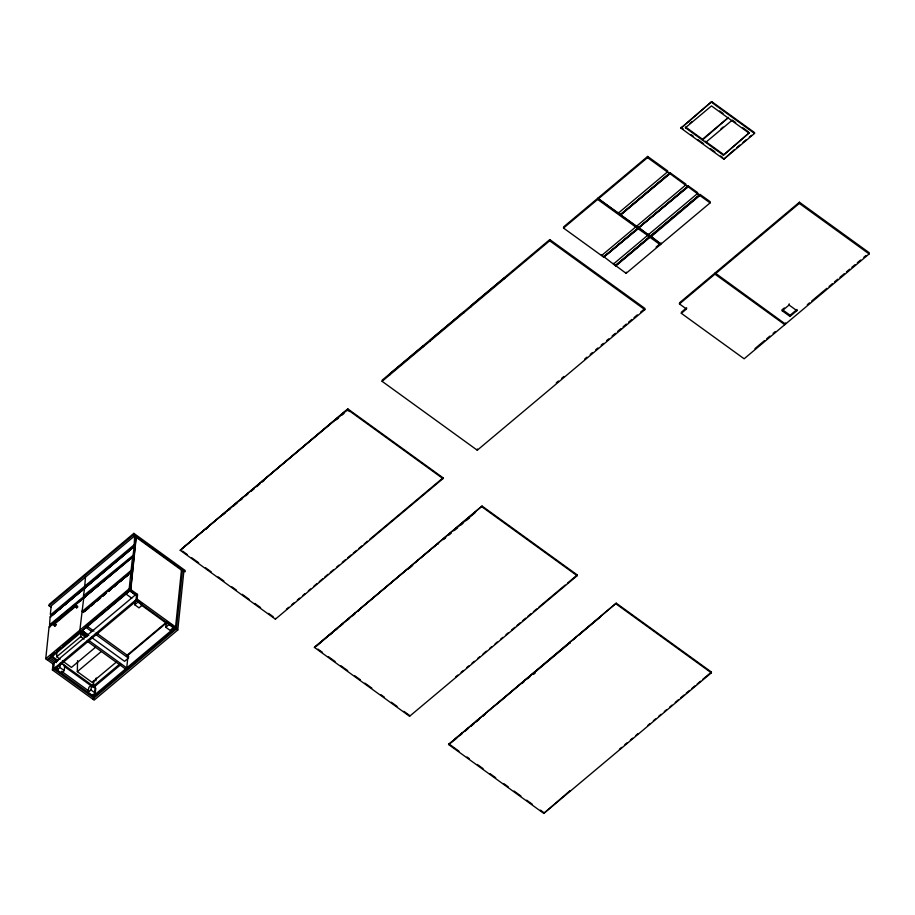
<?xml version="1.0" encoding="UTF-8"?>
<svg xmlns="http://www.w3.org/2000/svg" width="915" height="915" viewBox="0 0 915 915"><rect width="100%" height="100%" fill="white"/><g stroke="black" fill="none" stroke-linecap="round" stroke-linejoin="round"><path stroke-width="1.37" d="M60.116 659.212L56.719 656.741L56.822 652.601M116.72 661.762L92.06 682.327L77.317 671.644L77.581 660.607M56.719 656.741L80.692 636.646L80.932 633.855M51.309 607.366L49.033 605.707L49.17 604.392L133.853 533.365L185.185 570.525L185.047 571.841L133.716 534.68L133.853 533.365M183.881 570.994L177.785 629.977L94.131 700.135L52.395 669.929L53.001 663.993L45.75 658.743L49.113 626.455L49.822 627.415M81.424 631.018L80.017 630L129.198 588.757L130.937 571.886C131.989 574.265 133.155 569.839 131.154 569.782L132.641 556.457L50.668 625.757L49.616 624.762L84.352 596.1L84.569 596.957L70.707 608.589M85.347 577.262L51.217 605.89L50.325 614.457L51.698 615.806M52.51 623.47L52.418 624.316L54.911 626.123L55.895 624.522L54.42 623.447M54.911 626.123L55.895 624.522M60.436 662.62L64.736 665.731L64.233 670.604L60.996 673.314L56.707 670.203L57.496 668.339M56.707 670.203L59.932 667.504L60.31 663.844M60.996 673.314L61.133 671.999M55.804 625.38L54.328 624.305L75.202 606.794L75.293 605.936L70.078 610.316M75.202 606.794L76.688 607.869L76.78 607.011M77.581 607.114L77.672 606.268L75.167 604.46L75.087 605.307L77.581 607.114L76.688 607.869M80.726 600.972L80.829 599.988M81.755 591.021L81.858 590.038M45.75 658.743L79.88 630.115L83.723 597.952M83.437 595.779L84.638 588.311M85.598 587.007L85.072 585.966M81.984 611.071L83.356 612.364M84.935 597.015L133.75 554.845L83.574 595.665M85.736 586.892L84.603 585.76M84.958 610.774L85.038 609.985M85.427 611.117L85.507 610.328M87.943 634.804L82.213 630.664L86.067 627.438L86.159 626.443L86.868 626.958L86.959 626.1L93.902 631.121M90.608 583.473L90.711 582.489M87.76 692.678L88.915 687.257L91.489 685.095L95.778 688.206L95.274 693.078L92.049 695.789L87.76 692.678L90.985 689.967L91.489 685.095M94.302 686.845L92.953 686.513L93.536 680.874M92.049 695.789L92.186 694.462M93.948 680.531L93.364 686.159L61.442 663.066M94.256 695.274L93.959 698.088L53.63 668.888L54.237 662.963L48.392 658.72M94.394 695.045L95.423 685.095M95.869 680.829L96.166 677.992M130.49 572.584L130.571 571.795M128.237 590.793L128.798 590.278L124.429 593.938M129.198 588.757L130.605 589.775L136.06 536.922L134.654 535.904C133.979 548.028 134.516 544.265 133.155 554.627M133.945 548.268L134.242 545.443M133.91 555.268L133.67 557.452L132.915 556.903M47.157 659.761L130.811 589.603L136.289 536.545M128.066 655.117L126.75 667.916L88.286 640.077M91.374 637.286L124.577 661.316L128.42 658.091L128.615 656.249L96.212 632.803M137.444 601.292L138.096 600.743L142.385 603.854L142.248 605.17L139.023 607.88L134.734 604.769L135.111 601.109M52.395 669.929L136.049 599.771L136.655 593.835L53.001 663.993M54.568 669.563L136.976 600.446L137.593 594.51L130.811 589.603M134.734 604.769L137.959 602.059L138.096 600.743M168.486 623.767L169.138 623.218L173.438 626.329L173.301 627.644L170.064 630.355L165.775 627.244L166.278 622.372M165.775 627.244L169.012 624.533L169.138 623.218M180.209 550.281L347.872 408.936L443.054 477.824L442.974 478.614L275.392 619.169L180.209 550.281L347.872 408.936M181.456 570.091L175.577 626.958L93.158 696.086M92.724 699.117L176.378 628.96L182.474 569.976M275.392 619.169L275.472 618.368M314.394 647.397L482.056 506.052L577.239 574.94L577.159 575.729L409.577 716.285L314.394 647.397L482.056 506.052M315.95 646.596L355.054 613.073M347.277 410.652L347.357 409.863L349.667 411.533M382.093 381.326L382.218 380.137L549.789 239.581L644.972 308.469L644.846 309.659L477.264 450.214L382.093 381.326L549.675 240.771L549.789 239.581M361.562 607.617L358.234 611.129M389.653 375.116L389.779 373.926L423.634 345.527L423.519 346.716M430.176 341.123L430.302 339.945L464.157 311.546L464.031 312.736M408.387 569.061L408.467 568.272M409.577 716.285L409.657 715.496L403.927 711.344M438.125 544.116L438.582 543.373M470.699 307.143L470.825 305.953L504.68 277.554L504.554 278.743M477.264 450.214L477.39 449.025M448.579 744.513L616.241 603.168L711.424 672.056L711.332 672.845L543.762 813.401L448.579 744.513L616.241 603.168M450.169 743.312L462.144 732.915M495.701 705.122L493.574 706.552M497.222 703.864L532.221 674.149M638.43 227.663L638.681 228.739L637.938 228.373L603.625 257.092L563.526 228.064L563.651 226.874L597.781 198.246L635.936 225.868L635.639 226.668L637.766 228.464L597.667 199.436L597.781 198.246M532.953 674.241L533.045 673.451L534.051 674.183M533.651 673.669L534.143 672.525L535.149 673.268M534.509 672.582L569.473 643.256M669.62 173.404L687.623 186.637L685.507 184.841L685.793 184.041L669.94 172.649L670.363 173.758L669.62 173.404L620.267 214.728L598.353 198.864L598.467 197.674L647.648 156.431L667.618 170.888L667.321 171.688L669.448 173.484L647.523 157.62L647.648 156.431M543.762 813.401L570.125 790.56M636.234 225.536L650.233 236.413L699.575 195.078L700.375 195.398L699.929 194.323L710.212 201.712L710.086 202.901L660.916 244.145L650.027 236.15L650.462 237.26L649.719 236.905L615.406 265.613L601.361 254.793M569.885 642.913L570.331 642.17L570.251 642.971M687.794 186.557L699.403 195.169L697.287 193.374L697.573 192.573L688.114 185.814L688.549 186.923L687.794 186.557L638.453 227.881L620.427 214.842L669.471 173.29M615.406 265.613L649.558 236.791L647.42 235.189L647.843 234.537M648.266 234.08L660.356 243.539L660.23 244.717L626.1 273.345L615.589 265.533L616.378 265.842M626.1 273.345L626.215 272.167M603.786 257.207L637.938 228.373M649.558 236.791L637.915 228.578M615.566 265.727L649.719 236.905M660.916 244.145L661.042 242.955M680.932 128.134L711.71 101.599L754.612 132.652L754.532 133.441L723.834 159.199L680.932 128.134L711.71 101.599M723.365 155.207L749.476 132.584L723.365 155.207L685.449 127.757L685.529 126.968L702.766 139.446M784.91 323.498L784.784 324.676L744.135 358.783L681.332 313.33L686.479 309.007L679.456 303.929L679.582 302.739L715.084 272.956L785.47 324.104L869.124 253.947L869.25 252.757L799.424 202.226L715.77 272.384L715.656 273.574L799.31 203.405L799.424 202.226M681.332 313.33L681.446 312.141L686.605 307.817L686.479 309.007M650.382 236.528L699.575 195.078M705.774 141.619L705.694 142.42L731.726 120.586M723.834 159.199L734.505 149.522M679.456 303.929L714.97 274.145L715.084 272.956M790 316.43L790.125 315.252L796.999 309.487L796.874 310.677L790 316.43L782.199 310.791L782.325 309.602L784.292 307.955M785.47 324.104L785.596 322.915M782.199 310.791L789.073 305.027L789.199 303.837M134.162 544.757L50.714 614.743M83.231 597.85L83.7 598.49M131.531 570.102L82.51 611.151M651.194 236.63L699.964 195.364M83.757 596.134L84.603 596.534M618.06 212.383L618.346 213.115L667.515 171.871M49.033 605.707L133.716 534.68M134.654 535.904L85.484 577.148L84.74 586.183M54.9 612.158L55.724 611.46M70.375 599.176L72.525 597.369M88.069 584.33L88.744 583.77M127.768 551.036L129.941 549.217M51.492 615.303L85.633 586.675M85.77 586.561L134.94 545.317M132.961 547.65L135.145 545.82L51.686 615.932M59.166 609.539L61.294 607.754M64.496 605.067L67.699 602.379M69.826 600.595L74.092 597.015M76.231 595.23L85.827 587.178M87.062 586.149L130.776 549.48M52.635 615.063L55.838 612.375M59.029 609.687L62.231 607.011M64.37 605.215L134.894 545.775M55.369 620.85L55.163 621.754M59.669 617.248L61.82 615.44M82.636 597.987L83.745 597.049M87.714 593.721L89.876 591.902M50.474 625.254L84.603 596.626M50.439 625.586L68.568 610.374M84.706 596.843L134.116 555.771M57.885 619.455L50.657 625.883M60.024 617.671L62.151 615.875M65.354 613.187L68.556 610.511M70.684 608.715L84.557 597.095M84.695 596.969L134.105 555.897M58.594 619.947L61.717 617.316M83.151 611.872L132.332 570.628M100.604 597.529L83.334 612.501M102.777 595.837L106.071 592.954M108.233 591.25L132.515 571.257M88.812 607.789L85.438 610.66L88.801 607.915M90.894 606.085L94.279 603.202M96.361 601.498L100.73 597.827M106.197 593.252L102.915 595.997L105.191 594.167M108.382 591.41L111.664 588.665M113.849 586.835L117.12 584.079M119.305 582.249L122.69 579.367M124.772 577.662L128.157 574.792M92.083 605.17L94.268 603.328M97.55 600.583L99.735 598.753M108.473 591.422L110.658 589.58M113.94 586.835L116.125 585.005M120.494 581.334L122.679 579.504M125.961 576.759L128.146 574.917M85.278 626.821L105.877 609.539M108.05 607.72L111.298 604.998M113.471 603.179L123.228 595.002M54.58 653.104L50.565 656.478L57.348 661.385M56.719 651.32L60.973 647.751M63.101 645.967L79.891 631.876L86.673 636.783M128.546 591.021L126.041 594.029L131.771 598.17M112.328 604.815L126.419 593M86.216 627.496L129.884 590.793L135.614 594.944M563.526 228.064L597.667 199.436M598.353 198.864L647.523 157.62M181.845 548.691L243.653 496.845M245.826 495.026L247.999 493.208M251.248 490.474L253.421 488.656M256.669 485.934L259.917 483.2M262.09 481.382L264.263 479.563M264.95 478.991L347.357 409.863M205.623 529.465L207.785 527.646M222.974 514.916L225.136 513.098M228.395 510.364L230.557 508.546M233.817 505.823L237.065 503.09M240.325 500.368L242.486 498.549M245.746 495.816L247.908 493.997M251.167 491.264L254.416 488.541M256.589 486.723L259.837 483.989M262.01 482.171L264.183 480.352M336.434 419.745L338.607 417.926M341.855 415.204L344.029 413.386M689.864 123.331L692.037 121.512M685.449 127.757L711.481 105.934L749.396 133.373M141.734 604.403L142.385 603.854M95.434 647.317L71.462 667.412L62.392 660.847M720.951 128.889L723.125 127.071M620.427 214.842L669.597 173.598M670.009 173.678L621.171 214.567M77.317 671.644L101.279 651.549M601.693 255.479L635.833 226.851M636.52 226.28L685.69 185.036M127.036 655.266L166.061 622.532M126.956 656.055L167.068 622.417M603.648 256.886L637.778 228.258M638.464 227.686L687.645 186.443M638.601 227.995L688.252 186.18M603.808 257.001L638.327 228.659M638.624 227.801L688.194 186.843M92.953 686.513L120.403 663.489M736.621 147.75L739.8 145.085M742.969 142.42L746.148 139.755M749.328 137.09L751.444 135.317M120.917 664.519L93.479 687.531L64.119 666.28M172.786 626.867L173.438 626.329M613.542 263.348L613.473 264L647.614 235.372M648.3 234.8L697.47 193.557M650.245 236.207L699.426 194.964M615.978 265.808L650.107 237.179M656.089 247.119L659.28 244.431M286.429 609.184L288.614 607.354M291.896 604.598L294.092 602.756M297.375 600L299.571 598.158M302.854 595.413L305.05 593.572M308.332 590.815L310.517 588.974M313.811 586.218L317.093 583.461M319.289 581.631L322.572 578.875M324.756 577.033L328.05 574.277M330.235 572.447L333.518 569.69M336.812 566.934L338.996 565.093M342.29 562.336L345.573 559.58M347.757 557.75L351.051 554.993M353.236 553.152L356.518 550.395M358.714 548.554L361.997 545.798M364.193 543.968L367.475 541.211M369.671 539.37L443.054 477.824M556.251 382.882L558.447 381.04M561.73 378.284L563.915 376.454M584.731 359L586.915 357.159M590.209 354.402L592.394 352.561M595.676 349.816L597.872 347.975M601.155 345.218L603.351 343.377M606.634 340.62L608.83 338.79M612.112 336.034L615.395 333.277M617.591 331.436L620.873 328.679M623.069 326.849L626.352 324.093M628.536 322.252L631.83 319.495M634.015 317.654L637.298 314.897M640.592 312.152L643.874 309.396M358.314 610.339L360.476 608.521M362.249 607.034L407.781 568.844M409.543 567.369L411.704 565.562M414.93 562.851L418.155 560.152M420.305 558.344L429.993 550.224M432.143 548.417L436.444 544.802M443.409 538.969L445.605 537.128M448.888 534.371L451.072 532.541M453.268 530.7L475.526 512.389M330.041 634.77L332.214 632.951M335.462 630.229L337.635 628.411M340.883 625.677L343.056 623.858M347.391 620.221L349.553 618.403M352.813 615.681L354.974 613.862M409.463 568.158L412.688 565.447M443.523 539.598L445.685 537.78M448.922 535.069L451.084 533.262M454.32 530.54L457.557 527.829M460.794 525.107L462.956 523.3M466.193 520.589L469.429 517.867M754.955 348.615L764.585 340.54M766.724 338.744L769.927 336.057M773.141 333.369L775.28 331.573M807.327 304.695L809.5 302.876M811.674 301.046L826.886 288.294M829.059 286.475L832.318 283.742M834.48 281.911L837.74 279.178M839.913 277.359L844.259 273.711M846.432 271.892L849.692 269.159M851.865 267.34L855.125 264.607M857.298 262.777L860.558 260.043M863.817 257.309L865.99 255.491M455.659 676.906L457.855 675.076M461.137 672.319L463.322 670.478M466.616 667.721L468.8 665.88M472.083 663.135L474.279 661.293M477.561 658.537L479.757 656.696M483.04 653.939L486.322 651.183M489.616 648.426L491.801 646.596M495.084 643.84L497.28 641.998M500.562 639.242L502.758 637.412M506.041 634.655L508.237 632.814M511.519 630.058L514.802 627.301M516.998 625.471L520.28 622.715M522.476 620.873L525.759 618.117M527.944 616.275L531.238 613.519M533.422 611.689L536.705 608.933M538.901 607.091L565.184 585.051M567.38 583.21L577.239 574.94M465.392 730.193L467.554 728.374M470.813 725.641L472.975 723.822M476.235 721.1L479.483 718.367M482.743 715.644L484.904 713.826M488.153 711.092L491.412 708.37M573.167 639.791L576.404 637.092M578.554 635.285L600.068 617.236M454.469 740.075L456.642 738.256M459.89 735.523L462.064 733.704M465.312 730.982L468.56 728.249M470.733 726.43L473.981 723.708M476.155 721.889L479.403 719.156M482.651 716.434L484.824 714.615M522.191 683.276L524.341 681.469M527.578 678.758L529.728 676.951M619.421 749.225L621.605 747.383M624.888 744.627L627.084 742.797M630.366 740.041L632.562 738.199M635.845 735.443L638.03 733.601M647.889 725.343L650.085 723.502M653.367 720.745L655.563 718.904M658.846 716.148L661.042 714.318M664.324 711.561L666.509 709.72M669.803 706.963L671.987 705.133M675.27 702.377L678.564 699.62M680.749 697.779L684.043 695.023M686.227 693.193L689.51 690.436M691.706 688.595L694.988 685.838M697.184 683.997L700.467 681.24M702.651 679.41L711.424 672.056M49.582 624.762L50.142 616.504L50.76 617.373M711.63 102.388L754.532 133.441M719.602 110.955L723.044 113.46M732.24 120.105L735.683 122.599M742.58 127.597L748.321 131.749M799.31 203.405L869.124 253.947M705.065 141.104L723.445 154.418M681.012 127.345L683.265 128.981M691.168 134.699L693.433 136.335M697.951 139.606L703.589 143.689M710.372 148.596L714.878 151.867M720.528 155.95L722.793 157.586M699.563 195.284L710.086 202.901M789.073 305.027L796.874 310.677M782.325 309.602L790.125 315.252M714.97 274.145L784.784 324.676M639.459 228.418L647.717 234.389M649.696 237.099L660.23 244.717M613.473 264L615.429 265.419M549.675 240.771L644.846 309.659M347.791 409.726L442.974 478.614M481.976 506.841L577.159 575.729M616.161 603.969L711.332 672.845M182.588 551.15L187.175 554.467M191.761 557.784L198.647 562.771M205.52 567.746L211.262 571.898M218.136 576.873L223.866 581.025M231.895 586.835L236.482 590.152M242.223 594.304L249.097 599.291M254.828 603.431L260.569 607.583M268.598 613.393L273.185 616.71M317.917 649.101L322.503 652.418M328.245 656.57L335.119 661.545M340.849 665.697L347.734 670.672M354.62 675.659L360.35 679.799M364.936 683.128L371.81 688.103M380.995 694.748L384.426 697.23M391.311 702.217L397.041 706.357M448.659 743.723L458.987 751.192M467.016 757.002L469.303 758.661M477.333 764.471L483.063 768.623M489.948 773.598L495.678 777.75M503.707 783.56L508.294 786.877M514.024 791.029L520.909 796.004M526.64 800.156L532.37 804.308M540.399 810.118L543.842 812.612M136.209 537.345L182.394 570.766M129.575 590.633L136.358 595.551M136.049 599.771L136.976 600.446M176.378 628.96L177.785 629.977M139.274 602.619L135.877 600.16L137.113 599.131L176.515 627.644L94.096 696.761L54.706 668.247M141.539 604.255L169.813 624.728M172.077 626.363L174.342 627.999M137.959 602.059L142.248 605.17M169.012 624.533L173.301 627.644M140.921 604.792L167.262 623.858M86.067 627.438L91.786 631.579M95.217 634.061L128.42 658.091M81.973 630.561L88.766 635.468M79.88 630.115L81.286 631.133M80.737 631.59L87.531 636.508M79.067 632.574L80.417 632.906L51.915 656.81L51.389 655.781M80.005 633.249L85.701 637.378M80.692 636.646L84.088 639.105M87.051 641.118L125.515 668.957M52.327 656.467L58.022 660.584M49.627 657.691L56.41 662.597M59.932 667.504L64.233 670.604M90.985 689.967L95.274 693.078M55.941 667.218L58.194 668.854M61.591 671.301L88.744 690.951M702.491 139.252L702.411 140.041L728.523 117.417L702.491 139.252"/></g></svg>
